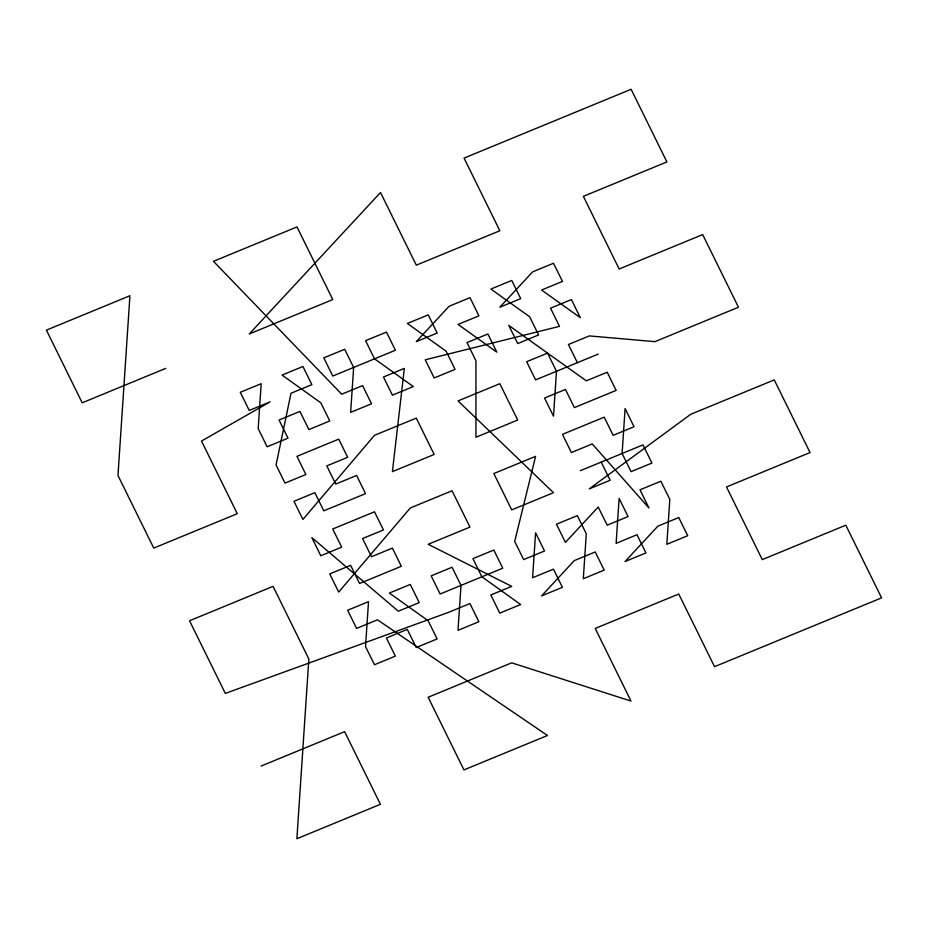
<?xml version="1.0" encoding="UTF-8"?>
<svg xmlns="http://www.w3.org/2000/svg" width="928" height="928" viewBox="0 0 928 928"><rect width="100%" height="100%" fill="white"/><g stroke="black" fill="none" stroke-linecap="round" stroke-linejoin="round"><path stroke-width="1.39" d="M165.718 368.393L82.186 402.798L46.4 330.148L129.932 295.73L117.972 475.449L153.746 548.1L237.278 513.694L201.492 441.044L270.118 401.847L249.226 410.454L240.282 392.289L261.174 383.693L258.181 428.62L267.125 446.786L288.005 438.178L279.061 420.013L299.941 411.417L308.885 429.571L329.776 420.976L320.821 402.81L282.054 375.086L302.934 366.479L311.878 384.644L290.998 393.252L276.068 464.94L285.012 483.105L305.892 474.51L296.948 456.344L338.72 439.141L347.664 457.307L326.784 465.902L335.727 484.068L356.607 475.461L365.551 493.626L323.791 510.829L314.847 492.675L293.956 501.271L302.911 519.436L374.518 435.313L416.278 418.11L434.176 454.442L392.405 471.644L404.353 368.404L383.473 377L392.416 395.166L413.308 386.57L374.529 358.846L365.586 340.68L386.466 332.073L395.409 350.239L332.758 376.049L323.814 357.883L344.694 349.276L353.649 367.442L350.656 412.368L371.536 403.773L362.593 385.607L341.713 394.214L213.463 261.325L296.995 226.919L332.781 299.57L249.249 333.976L380.526 192.502L416.312 265.164L499.844 230.747L464.058 158.096L631.121 89.285L666.896 161.936L583.364 196.342L619.15 268.992L702.682 234.587L738.468 307.238L654.936 341.655L589.315 335.913L568.423 344.508L577.378 362.674M598.258 354.078L535.607 379.877L526.663 361.723L547.543 353.116L556.487 371.281L553.494 416.208L544.55 398.042L565.442 389.447L574.386 407.601L616.146 390.398L607.202 372.232L586.322 380.84L508.776 325.392L517.72 343.557L538.6 334.95L529.656 316.784L490.877 289.06L511.757 280.465L520.712 298.63L499.821 307.226L532.649 271.858L553.529 263.262L562.472 281.416L541.592 290.023L580.36 317.747L571.416 299.582L550.536 308.189L559.48 326.354L425.244 359.797L434.188 377.963L455.068 369.356L446.124 351.202L407.346 323.478L428.226 314.87L437.181 333.036L416.289 341.632L449.117 306.263L469.997 297.668L478.941 315.833L458.061 324.429L496.828 352.153L487.884 333.999L467.004 342.594L475.948 360.76L475.936 437.239L517.708 420.024L499.809 383.705L458.049 400.908L553.482 492.687L511.722 509.89L493.824 473.558L535.595 456.356L514.692 541.43L523.647 559.596L544.527 551L535.584 532.834L532.591 577.761L553.471 569.154L562.414 587.32L541.534 595.927L574.351 560.558L595.242 551.951L604.186 570.117L583.306 578.724L586.287 533.786L577.344 515.632L556.464 524.227L565.407 542.393L598.224 507.024L607.179 525.19L628.059 516.583L619.115 498.429L616.122 543.356L637.002 534.748L645.946 552.914L625.066 561.521L657.882 526.153L678.774 517.546L687.718 535.711L666.826 544.307L669.819 499.38L660.875 481.214L639.995 489.822L648.939 507.987L592.273 443.932L571.393 452.539L562.449 434.374L604.209 417.171L613.153 435.325L634.044 426.729L625.089 408.564L622.108 453.49L631.052 471.656L651.932 463.06L642.988 444.895L580.336 470.693M261.104 766.064L344.636 731.658L380.41 804.309L296.879 838.715L308.85 659.008L273.064 586.345L189.532 620.762L225.318 693.413L449.059 612.167L469.939 603.571L478.883 621.737L458.003 630.332L460.996 585.406L452.052 567.24L431.172 575.847L440.116 594.001L502.756 568.203L493.812 550.037L472.932 558.644L481.876 576.798L520.654 604.522L499.774 613.13L490.819 594.964L511.711 586.368L428.191 544.295L469.951 527.092L452.064 490.761L410.292 507.976L338.685 592.087L329.742 573.922L350.622 565.326L359.577 583.492L401.337 566.277L392.393 548.123L371.513 556.719L362.558 538.553L383.45 529.958L374.506 511.792L332.734 528.995L341.678 547.16L320.798 555.768L311.854 537.602L398.344 611.216L419.224 602.608L410.28 584.443L389.4 593.05L428.179 620.774L437.123 638.94L416.243 647.535L407.288 629.37L386.408 637.977L395.351 656.142L374.471 664.738L365.528 646.584L368.52 601.646L347.64 610.253L356.584 628.418L377.464 619.811L547.474 735.498L463.942 769.904L428.156 697.253L511.688 662.836L631.005 701.081L595.219 628.43L678.751 594.024L714.537 666.675L881.6 597.852L845.814 525.202L762.282 559.607L726.508 486.956L810.028 452.551L774.254 379.9L690.722 414.306L589.28 488.859L610.16 480.263L601.216 462.098"/></g></svg>
